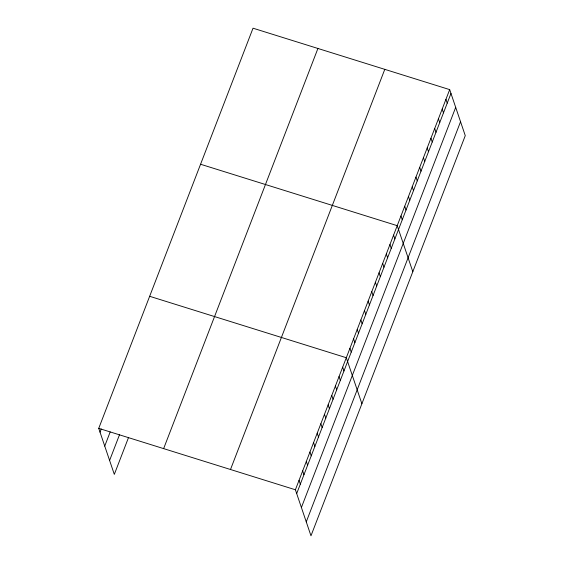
<?xml version="1.0" encoding="UTF-8"?>
<svg xmlns="http://www.w3.org/2000/svg" width="564" height="564" viewBox="0 0 564 564"><rect width="100%" height="100%" fill="white"/><g stroke="black" fill="none" stroke-linecap="round" stroke-linejoin="round"><path stroke-width="0.85" d="M128.557 437.438L114.316 474.38L98.735 428.351L253.024 28.2L449.684 89.62L465.265 135.649L310.976 535.8L295.395 489.771L449.684 89.62M100.025 432.158L101.238 429.014M104.742 446.089L110.192 431.939M109.599 460.443L119.596 434.506M163.63 448.62L317.92 48.469M230.5 469.502L384.789 69.351M296.685 493.578L450.974 93.434M301.402 507.515L455.691 107.364M306.259 521.869L460.548 121.718M200.565 164.251L397.225 225.671L412.806 271.7M149.65 296.297L346.31 357.724L361.891 403.754M98.735 428.351L295.395 489.771M445.941 99.342L447.231 103.149M442.19 109.056L443.48 112.87M438.447 118.778L439.737 122.585M434.696 128.493L435.986 132.307M430.952 138.215L432.243 142.022M427.202 147.93L428.492 151.737M423.458 157.645L424.748 161.459M419.708 167.367L420.998 171.174M415.964 177.082L417.254 180.896M412.214 186.804L413.504 190.611M408.47 196.519L409.76 200.333M404.719 206.234L406.009 210.048M400.976 215.956L402.266 219.763M393.587 235.103L394.878 238.917M389.957 244.536L391.247 248.35M386.319 253.969L387.609 257.776M382.681 263.402L383.971 267.209M379.043 272.835L380.333 276.642M375.405 282.268L376.696 286.075M371.768 291.694L373.058 295.508M368.13 301.127L369.42 304.941M364.499 310.56L365.782 314.374M360.861 319.992L362.151 323.806M357.223 329.425L358.514 333.232M353.586 338.858L354.876 342.665M349.948 348.291L351.238 352.098M342.672 367.157L343.962 370.964M339.034 376.583L340.325 380.397M335.404 386.016L336.694 389.83M331.766 395.449L333.056 399.263M328.128 404.881L329.418 408.689M324.49 414.314L325.781 418.121M320.853 423.747L322.143 427.554M317.215 433.18L318.505 436.987M313.577 442.613L314.867 446.42M309.946 452.039L311.229 455.853M306.308 461.472L307.599 465.286M302.671 470.905L303.961 474.719M299.033 480.338L300.323 484.152"/></g></svg>
